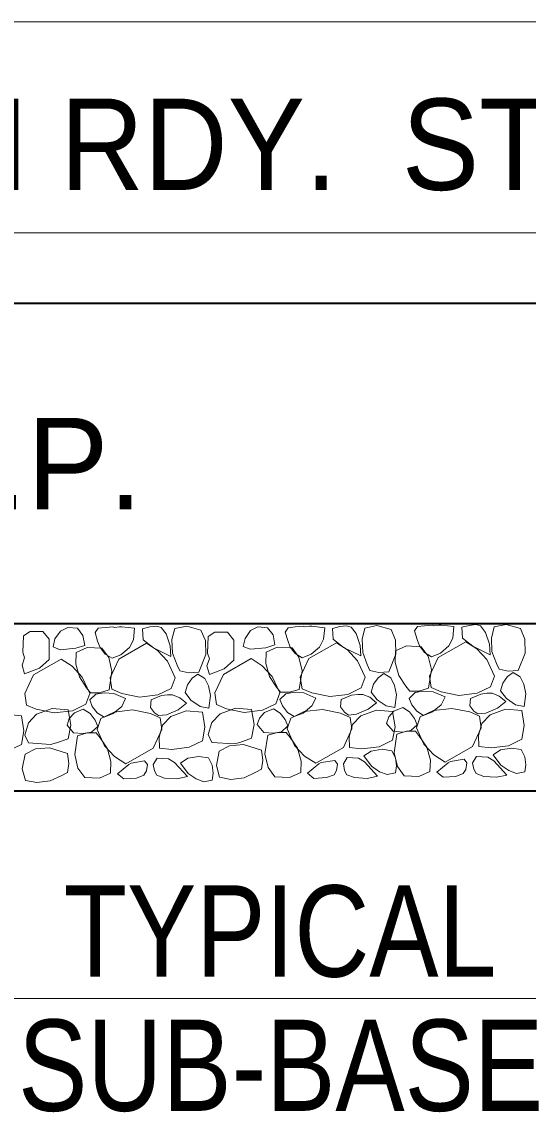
# Model space of a CAD drawing. Extents: x -105 to 266, y -441 to -168.
# Drawn here: x 97.22 to 104.55, y -382.44 to -366.65 of the extents above; entities that cross this region are included whole.
import ezdxf
from ezdxf.enums import TextEntityAlignment as Align

# ---------------------------------------------------------------- set-up
doc = ezdxf.new("R2010")
doc.units = 0
doc.header["$LTSCALE"] = 0.53
doc.layers.add('1', color=7, linetype='Continuous', lineweight=13)

msp = doc.modelspace()

# ---------------------------------------------------------------- linework, layer by layer
at = {"layer": '1'}
for p, q in [((72.2587, -366.6463), (117.3871, -366.6463)), ((75.2234, -369.7016), (114.3787, -369.7016))]:
    msp.add_line(p, q, dxfattribs=at)
at = {"layer": '1', "lineweight": 35}
for p, q in [((72.2263, -370.7252), (117.4144, -370.7252)), ((72.2263, -375.3657), (117.4144, -375.3657)), ((117.4144, -377.7914), (85.9139, -377.7914))]:
    msp.add_line(p, q, dxfattribs=at)
at = {"layer": '1'}
for points in [[(97.2584, -376.0926), (97.2222, -375.9677), (97.2584, -375.8637), (97.2327, -375.7805), (97.2431, -375.5415), (97.3366, -375.4792), (97.5237, -375.4792), (97.6118, -375.5936), (97.6118, -375.8847), (97.4717, -376.0093)], [(97.7757, -375.4738), (97.6977, -375.5884), (97.6718, -375.7025), (97.7707, -375.7442), (97.9992, -375.7233), (98.1291, -375.6816), (98.1031, -375.5363), (98.0252, -375.4322), (97.885, -375.4221)], [(98.4252, -375.4221), (98.3211, -375.4323), (98.2797, -375.4948), (98.3158, -375.6194), (98.3524, -375.713), (98.4252, -375.8064), (98.5237, -375.8688), (98.6539, -375.817), (98.7785, -375.713), (98.8356, -375.5985), (98.8513, -375.4323), (98.6641, -375.4115), (98.6331, -375.4115), (98.5602, -375.4221), (98.5396, -375.4115)], [(99.1664, -375.4042), (99.2366, -375.4225), (99.3059, -375.516), (99.3652, -375.6888), (99.376, -375.842), (99.1254, -375.718), (98.9761, -375.5987), (98.9657, -375.4427), (99.0724, -375.4146)], [(99.434, -375.4368), (99.3925, -375.598), (99.4018, -375.7918), (99.4686, -375.9669), (99.5077, -376.0506), (99.6347, -376.0794), (99.7806, -376.0699), (99.8809, -375.8155), (99.8793, -375.6128), (99.8127, -375.4592), (99.6077, -375.4019)], [(99.9338, -376.1048), (99.8974, -375.98), (99.9338, -375.8761), (99.9079, -375.7928), (99.9183, -375.5537), (100.0117, -375.4915), (100.1989, -375.4915), (100.2872, -375.6061), (100.2872, -375.8968), (100.1472, -376.0215)], [(100.5286, -375.4663), (100.4507, -375.581), (100.4248, -375.6952), (100.5237, -375.737), (100.7522, -375.7161), (100.8821, -375.6743), (100.8561, -375.5291), (100.778, -375.4248), (100.638, -375.4147)], [(101.1782, -375.4147), (101.0742, -375.4253), (101.0327, -375.4876), (101.069, -375.6121), (101.1056, -375.7057), (101.1782, -375.7991), (101.2768, -375.8616), (101.4069, -375.8096), (101.5315, -375.7057), (101.5887, -375.5913), (101.6045, -375.4253), (101.4172, -375.4043), (101.386, -375.4043), (101.3132, -375.4147), (101.2925, -375.4043)], [(101.9195, -375.3967), (101.9896, -375.4152), (102.0588, -375.5087), (102.1183, -375.6814), (102.129, -375.8346), (101.8783, -375.7107), (101.729, -375.5915), (101.7187, -375.4356), (101.8253, -375.4073)], [(102.1871, -375.4295), (102.1455, -375.5908), (102.1547, -375.7845), (102.2216, -375.9597), (102.2608, -376.0433), (102.3877, -376.0721), (102.5337, -376.0627), (102.6338, -375.8082), (102.6322, -375.6054), (102.5657, -375.4518), (102.3606, -375.3944)], [(103.0513, -375.3985), (102.9475, -375.409), (102.9058, -375.4715), (102.942, -375.5958), (102.9787, -375.6894), (103.0513, -375.783), (103.15, -375.8453), (103.2802, -375.7934), (103.4047, -375.6894), (103.4618, -375.5752), (103.4775, -375.409), (103.2903, -375.3881), (103.2593, -375.3881), (103.1865, -375.3985), (103.1658, -375.3881)], [(103.7926, -375.3807), (103.8627, -375.3989), (103.9322, -375.4925), (103.9916, -375.6653), (104.0022, -375.8186), (103.7518, -375.6946), (103.6022, -375.5752), (103.5919, -375.4195), (103.6984, -375.3911)], [(104.0602, -375.4133), (104.0186, -375.5744), (104.0279, -375.7683), (104.0947, -375.9437), (104.1341, -376.0272), (104.2609, -376.0559), (104.4068, -376.0466), (104.507, -375.7919), (104.5053, -375.5893), (104.4389, -375.4357), (104.2338, -375.3784)], [(98.523, -376.3161), (98.4977, -376.1497), (98.6224, -375.8793), (99.0218, -375.651), (99.1838, -375.7548), (99.3291, -375.9107), (99.4377, -376.1498), (99.3812, -376.3055), (99.1883, -376.3994), (98.9239, -376.4303), (98.664, -376.3784)], [(101.2761, -376.3089), (101.2507, -376.1424), (101.3753, -375.8721), (101.7749, -375.6436), (101.9367, -375.7475), (102.0822, -375.9033), (102.1908, -376.1425), (102.1341, -376.2982), (101.9414, -376.3919), (101.6768, -376.4231), (101.4169, -376.3711)], [(102.63, -375.7623), (102.625, -375.9288), (102.6772, -376.1157), (102.781, -376.2716), (102.8378, -376.3446), (102.968, -376.3446), (103.1082, -376.3028), (103.1497, -376.0326), (103.1031, -375.8352), (103.0041, -375.7002), (102.7915, -375.6898)], [(103.1492, -376.2928), (103.1239, -376.1262), (103.2485, -375.8559), (103.6481, -375.6276), (103.8097, -375.7312), (103.9553, -375.8872), (104.0638, -376.1264), (104.0073, -376.2822), (103.8146, -376.3759), (103.5499, -376.4069), (103.2901, -376.355)], [(98.0038, -375.7858), (97.9989, -375.9521), (98.051, -376.1392), (98.1549, -376.295), (98.2117, -376.368), (98.3418, -376.368), (98.482, -376.3265), (98.5236, -376.0561), (98.4768, -375.8587), (98.3781, -375.7236), (98.1652, -375.7131)], [(100.7567, -375.7784), (100.7518, -375.9449), (100.8039, -376.1319), (100.9079, -376.2877), (100.9647, -376.3607), (101.0949, -376.3607), (101.2351, -376.3192), (101.2766, -376.0488), (101.2299, -375.8512), (101.1311, -375.7163), (100.9184, -375.7058)], [(97.2866, -376.5451), (97.2613, -376.3784), (97.3859, -376.108), (97.7855, -375.8798), (97.9472, -375.9834), (98.0927, -376.1394), (98.2013, -376.3787), (98.1448, -376.5344), (97.9517, -376.6281), (97.6872, -376.6592), (97.4275, -376.6072)], [(100.0395, -376.5377), (100.0143, -376.3711), (100.1388, -376.1008), (100.5384, -375.8724), (100.7002, -375.9762), (100.8457, -376.132), (100.9543, -376.3712), (100.8977, -376.5269), (100.7047, -376.6207), (100.4402, -376.6518), (100.1805, -376.5999)], [(99.9219, -376.2675), (99.8693, -376.1587), (99.7652, -376.0962), (99.6853, -376.157), (99.6152, -376.2527), (99.5823, -376.3647), (99.668, -376.4754), (99.8023, -376.5668), (99.9279, -376.5902), (99.9507, -376.4054)], [(102.6167, -376.2602), (102.5641, -376.1513), (102.4599, -376.089), (102.3801, -376.1497), (102.31, -376.2453), (102.277, -376.3575), (102.3627, -376.468), (102.4971, -376.5595), (102.6225, -376.5831), (102.6452, -376.3982)], [(104.4899, -376.244), (104.4372, -376.1352), (104.3331, -376.0727), (104.2531, -376.1337), (104.1832, -376.2292), (104.1501, -376.3413), (104.2359, -376.452), (104.3701, -376.5435), (104.4957, -376.5668), (104.5184, -376.3822)], [(98.4097, -376.368), (98.2903, -376.3889), (98.2017, -376.4718), (98.2384, -376.5654), (98.311, -376.659), (98.4097, -376.7214), (98.5397, -376.6694), (98.6645, -376.5654), (98.7215, -376.4511), (98.55, -376.3784)], [(99.1382, -376.658), (99.1987, -376.6975), (99.3148, -376.6861), (99.4824, -376.6137), (99.603, -376.5187), (99.5062, -376.4407), (99.4023, -376.3991), (99.3294, -376.3991), (99.2408, -376.4092), (99.0915, -376.4721), (99.0827, -376.5813)], [(101.1627, -376.3607), (101.0433, -376.3815), (100.9547, -376.4647), (100.9913, -376.5581), (101.0639, -376.6517), (101.1627, -376.714), (101.2927, -376.6621), (101.4174, -376.5581), (101.4744, -376.4437), (101.303, -376.3711)], [(101.8912, -376.6507), (101.9517, -376.6902), (102.0677, -376.6787), (102.2355, -376.6063), (102.3558, -376.5113), (102.2592, -376.4335), (102.1553, -376.3918), (102.0823, -376.3918), (101.9937, -376.4019), (101.8446, -376.4648), (101.8355, -376.5738)], [(103.0357, -376.3446), (102.9165, -376.3654), (102.828, -376.4485), (102.8646, -376.542), (102.9372, -376.6354), (103.0357, -376.6978), (103.1659, -376.6459), (103.2906, -376.542), (103.3477, -376.4276), (103.1762, -376.355)], [(103.7643, -376.6346), (103.8248, -376.6739), (103.9408, -376.6626), (104.1087, -376.5902), (104.2291, -376.4951), (104.1323, -376.4175), (104.0285, -376.3757), (103.9555, -376.3757), (103.8668, -376.3858), (103.7176, -376.4487), (103.7086, -376.5577)], [(97.3131, -377.0952), (97.2611, -376.9812), (97.3131, -376.8047), (97.4322, -376.6798), (97.656, -376.5967), (97.8897, -376.6173), (97.9263, -376.8357), (97.8897, -377.0333), (97.7185, -377.0952), (97.6351, -377.1162)], [(98.1083, -376.9603), (98.2278, -376.9395), (98.3165, -376.8565), (98.2797, -376.7629), (98.2071, -376.6694), (98.1083, -376.6069), (97.9783, -376.659), (97.9055, -376.7423), (97.8743, -376.8357), (97.9681, -376.9497)], [(99.2212, -376.7312), (99.2465, -376.8979), (99.1219, -377.1683), (98.7225, -377.3965), (98.5606, -377.2927), (98.4151, -377.1369), (98.3066, -376.8977), (98.3631, -376.7419), (98.556, -376.6482), (98.8206, -376.6171), (99.0802, -376.6691)], [(99.2097, -377.1683), (99.2047, -377.0123), (99.2567, -376.8357), (99.376, -376.7108), (99.5997, -376.6278), (99.8332, -376.6485), (99.8699, -376.8668), (99.8332, -377.0643), (99.6411, -377.1577), (99.3918, -377.1893)], [(99.9688, -377.088), (99.9168, -376.974), (99.9688, -376.7972), (100.0882, -376.6725), (100.3118, -376.5895), (100.5454, -376.6101), (100.5821, -376.8285), (100.5454, -377.0259), (100.3742, -377.088), (100.2909, -377.1088)], [(100.8615, -376.953), (100.9806, -376.9322), (101.0694, -376.8491), (101.0327, -376.7554), (100.9601, -376.6621), (100.8615, -376.5997), (100.7313, -376.6517), (100.6584, -376.7348), (100.6273, -376.8285), (100.7211, -376.9426)], [(101.9742, -376.724), (101.9995, -376.8906), (101.8749, -377.1609), (101.4754, -377.3892), (101.3137, -377.2855), (101.1683, -377.1296), (101.0597, -376.8904), (101.1162, -376.7347), (101.3089, -376.641), (101.5735, -376.6098), (101.8334, -376.6618)], [(101.9626, -377.1609), (101.9577, -377.005), (102.0097, -376.8285), (102.129, -376.7036), (102.3527, -376.6206), (102.5864, -376.6413), (102.6231, -376.8596), (102.5864, -377.057), (102.3942, -377.1505), (102.1448, -377.1817)], [(102.7346, -376.9368), (102.8537, -376.9159), (102.9425, -376.8329), (102.9058, -376.7395), (102.8332, -376.6459), (102.7346, -376.5836), (102.6043, -376.6354), (102.5316, -376.7188), (102.5005, -376.8123), (102.5943, -376.9264)], [(103.8473, -376.708), (103.8727, -376.8745), (103.7478, -377.1447), (103.3484, -377.3732), (103.1868, -377.2694), (103.0413, -377.1135), (102.9327, -376.8742), (102.9894, -376.7185), (103.1822, -376.6248), (103.4467, -376.5938), (103.7066, -376.6457)], [(103.8357, -377.1447), (103.8311, -376.9888), (103.8829, -376.8123), (104.0022, -376.6873), (104.2259, -376.6043), (104.4596, -376.6249), (104.4963, -376.8433), (104.4596, -377.0408), (104.2674, -377.1343), (104.0179, -377.1656)], [(96.5875, -377.2202), (96.5825, -377.064), (96.6346, -376.8874), (96.7538, -376.7626), (96.9776, -376.6797), (97.2111, -376.7003), (97.2478, -376.9186), (97.2111, -377.116), (97.0191, -377.2097), (96.7697, -377.2408)], [(98.5039, -377.5321), (98.5087, -377.3657), (98.4567, -377.1787), (98.3527, -377.0227), (98.2958, -376.9497), (98.1658, -376.9497), (98.0256, -376.9914), (97.9841, -377.2617), (98.0307, -377.4592), (98.1296, -377.5942), (98.3424, -377.6047)], [(101.2568, -377.5247), (101.2617, -377.3585), (101.2097, -377.1714), (101.1058, -377.0154), (101.0489, -376.9426), (100.9188, -376.9426), (100.7787, -376.9842), (100.7371, -377.2544), (100.7837, -377.4518), (100.8825, -377.587), (101.0952, -377.5975)], [(103.1299, -377.5086), (103.1349, -377.3422), (103.0829, -377.1553), (102.9789, -376.9993), (102.9219, -376.9264), (102.7919, -376.9264), (102.6517, -376.9679), (102.6101, -377.2383), (102.6569, -377.4357), (102.7556, -377.5707), (102.9684, -377.5813)], [(97.2716, -377.6387), (97.435, -377.6685), (97.6279, -377.6455), (97.7977, -377.5661), (97.8782, -377.5209), (97.898, -377.3922), (97.8781, -377.2476), (97.6169, -377.1656), (97.4147, -377.1822), (97.2663, -377.2593), (97.2238, -377.4681)], [(100.0827, -377.5925), (100.2464, -377.6223), (100.4392, -377.5992), (100.609, -377.52), (100.6895, -377.4748), (100.7092, -377.3462), (100.6893, -377.2012), (100.4282, -377.1195), (100.2259, -377.1358), (100.0776, -377.2131), (100.0351, -377.4219)], [(102.3982, -377.5112), (102.5117, -377.5539), (102.63, -377.5275), (102.646, -377.4285), (102.6311, -377.3108), (102.5781, -377.2072), (102.4394, -377.1856), (102.2793, -377.2118), (102.1721, -377.2811), (102.2826, -377.4307)], [(104.2712, -377.4951), (104.3847, -377.5377), (104.5031, -377.5112), (104.5191, -377.4123), (104.5043, -377.2947), (104.4511, -377.1909), (104.3127, -377.1695), (104.1525, -377.1957), (104.045, -377.265), (104.1557, -377.4147)], [(99.0233, -377.501), (98.9867, -377.5634), (98.8779, -377.6049), (98.6955, -377.6153), (98.602, -377.5424), (98.7685, -377.4071), (98.7994, -377.3864), (98.9967, -377.3553), (99.0386, -377.4075)], [(99.1372, -377.5006), (99.1739, -377.5629), (99.2827, -377.6043), (99.4652, -377.6148), (99.6155, -377.5834), (99.4284, -377.3759), (99.3402, -377.324), (99.1787, -377.3135), (99.1219, -377.407)], [(99.7424, -377.6158), (99.8558, -377.6584), (99.9741, -377.632), (99.9901, -377.533), (99.9753, -377.4153), (99.922, -377.3117), (99.7836, -377.2899), (99.6236, -377.3162), (99.516, -377.3855), (99.6268, -377.5352)], [(101.7764, -377.4936), (101.7398, -377.5561), (101.6308, -377.5975), (101.4484, -377.608), (101.3549, -377.5349), (101.5213, -377.3998), (101.5524, -377.379), (101.7498, -377.348), (101.7916, -377.4001)], [(101.8904, -377.4932), (101.9268, -377.5557), (102.0357, -377.5972), (102.2182, -377.6077), (102.3685, -377.5762), (102.1815, -377.3686), (102.0932, -377.3167), (101.9318, -377.3062), (101.8749, -377.3997)], [(103.6495, -377.4775), (103.6128, -377.5399), (103.5041, -377.5815), (103.3217, -377.592), (103.2281, -377.5188), (103.3943, -377.3837), (103.4256, -377.3629), (103.6231, -377.3317), (103.6648, -377.384)], [(103.7633, -377.477), (103.8, -377.5394), (103.9088, -377.581), (104.0913, -377.5913), (104.2417, -377.5601), (104.0547, -377.3524), (103.9663, -377.3004), (103.805, -377.2899), (103.7478, -377.3836)]]:
    msp.add_lwpolyline(points, close=True, dxfattribs=at)
msp.add_lwpolyline([(108.6255, -377.6643), (106.7838, -380.7973), (95.4103, -380.7973)], dxfattribs=at)

# ---------------------------------------------------------------- texts
for s, width, p in [('JOINT SEAL - SEE ENGLISH RDY.  STD.  LECS-3', 0.95, (94.1758, -369.0821)), ('TYPICAL', 0.85, (100.9566, -380.4817)), ('SUB-BASE', 0.85, (100.966, -382.4261))]:
    msp.add_text(s, height=1.323, dxfattribs=dict(at, width=width)).set_placement(p, align=Align.CENTER)
msp.add_text(" T''  C.R.C.P.", height=1.323, dxfattribs=at).set_placement((93.8599, -373.7079), align=Align.CENTER)

doc.saveas('drawing.dxf')
